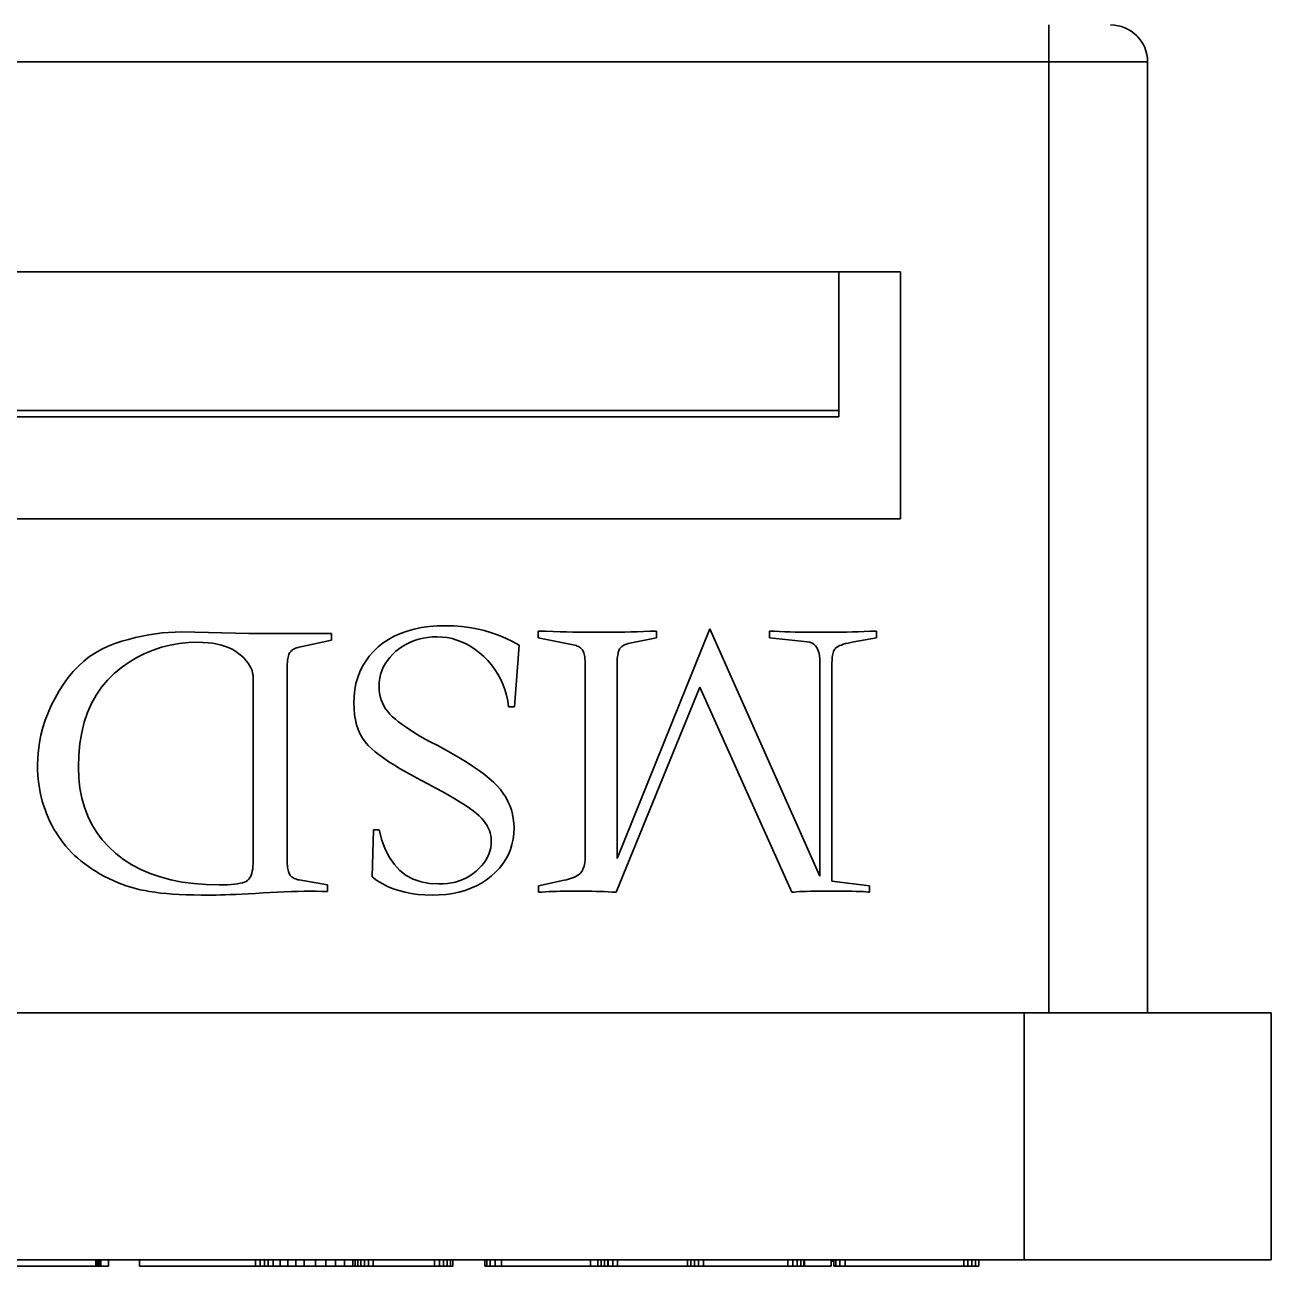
# Model space of a CAD drawing. Header units: millimetres. Extents: x -105 to 105, y -148 to 148.
# Drawn here: x 0.27 to 10.36, y 93.44 to 103.49 of the extents above; entities that cross this region are included whole.
import ezdxf

# ---------------------------------------------------------------- set-up
doc = ezdxf.new("R2010")
doc.units = ezdxf.units.MM
doc.layers.add('粗实线层', color=7, linetype='Continuous', lineweight=35)

msp = doc.modelspace()

# ---------------------------------------------------------------- linework, layer by layer
at = {"layer": '粗实线层', "color": 7, "lineweight": 35, "ltscale": 0.4225}
for p, q in [((8.557, 103.185), (8.557, 103.485)), ((8.557, 103.185), (-6.843, 103.185)), ((9.357, 103.185), (8.557, 103.185)), ((8.557, 95.485), (8.557, 103.185)), ((9.357, 95.485), (9.357, 103.185)), ((-5.643, 101.485), (7.357, 101.485)), ((6.857, 101.485), (6.857, 100.363)), ((7.357, 101.485), (7.357, 99.485)), ((6.857, 100.363), (-5.143, 100.363)), ((6.857, 100.311), (-5.143, 100.311)), ((6.857, 100.363), (6.857, 100.311)), ((7.357, 99.485), (-5.643, 99.485)), ((3.361, 98.577), (3.417, 98.593)), ((3.417, 98.593), (3.477, 98.605)), ((3.477, 98.605), (3.539, 98.614)), ((3.539, 98.614), (3.605, 98.619)), ((3.605, 98.619), (3.674, 98.62)), ((3.674, 98.62), (3.738, 98.619)), ((3.738, 98.619), (3.802, 98.614)), ((3.802, 98.614), (3.864, 98.606)), ((3.864, 98.606), (3.925, 98.595)), ((3.925, 98.595), (3.985, 98.581)), ((5.062, 96.736), (5.812, 98.594)), ((5.812, 98.594), (6.704, 96.592)), ((0.995, 98.476), (1.051, 98.494)), ((1.051, 98.494), (1.106, 98.51)), ((1.106, 98.51), (1.161, 98.524)), ((1.161, 98.524), (1.215, 98.536)), ((1.215, 98.536), (1.269, 98.547)), ((1.269, 98.547), (1.323, 98.555)), ((1.323, 98.555), (1.377, 98.562)), ((1.377, 98.562), (1.43, 98.566)), ((1.43, 98.566), (1.483, 98.569)), ((1.483, 98.569), (1.535, 98.57)), ((1.59, 98.484), (1.515, 98.476)), ((1.535, 98.57), (2.078, 98.557)), ((1.666, 98.486), (1.59, 98.484)), ((1.708, 98.485), (1.666, 98.486)), ((1.749, 98.483), (1.708, 98.485)), ((2.078, 98.557), (2.749, 98.557)), ((2.749, 98.503), (2.487, 98.446)), ((2.749, 98.557), (2.749, 98.503)), ((3.166, 98.481), (3.21, 98.51)), ((3.21, 98.51), (3.257, 98.536)), ((3.257, 98.536), (3.307, 98.558)), ((3.307, 98.558), (3.361, 98.577)), ((3.388, 98.488), (3.357, 98.472)), ((3.421, 98.501), (3.388, 98.488)), ((3.455, 98.511), (3.421, 98.501)), ((3.49, 98.519), (3.455, 98.511)), ((3.527, 98.525), (3.49, 98.519)), ((3.564, 98.529), (3.527, 98.525)), ((3.603, 98.53), (3.564, 98.529)), ((3.645, 98.528), (3.603, 98.53)), ((3.685, 98.524), (3.645, 98.528)), ((3.725, 98.516), (3.685, 98.524)), ((3.764, 98.504), (3.725, 98.516)), ((3.802, 98.49), (3.764, 98.504)), ((3.839, 98.473), (3.802, 98.49)), ((3.985, 98.581), (4.043, 98.564)), ((4.043, 98.564), (4.101, 98.543)), ((4.101, 98.543), (4.158, 98.52)), ((4.158, 98.52), (4.213, 98.493)), ((4.213, 98.493), (4.267, 98.463)), ((4.421, 98.523), (4.421, 98.577)), ((4.421, 98.577), (4.484, 98.575)), ((4.706, 98.466), (4.421, 98.523)), ((4.484, 98.575), (4.543, 98.573)), ((4.543, 98.573), (4.6, 98.572)), ((4.6, 98.572), (4.652, 98.57)), ((4.652, 98.57), (4.702, 98.569)), ((4.702, 98.569), (4.748, 98.568)), ((4.748, 98.568), (4.791, 98.568)), ((4.791, 98.568), (4.831, 98.567)), ((4.831, 98.567), (4.867, 98.567)), ((4.867, 98.567), (4.901, 98.567)), ((4.901, 98.567), (4.943, 98.567)), ((4.943, 98.567), (4.986, 98.567)), ((4.986, 98.567), (5.031, 98.568)), ((5.031, 98.568), (5.077, 98.568)), ((5.077, 98.568), (5.124, 98.569)), ((5.124, 98.569), (5.173, 98.57)), ((5.173, 98.57), (5.223, 98.572)), ((5.38, 98.523), (5.179, 98.483)), ((5.223, 98.572), (5.274, 98.573)), ((5.274, 98.573), (5.326, 98.575)), ((5.326, 98.575), (5.38, 98.577)), ((5.38, 98.577), (5.38, 98.523)), ((6.295, 98.523), (6.295, 98.577)), ((6.295, 98.577), (6.336, 98.575)), ((6.604, 98.49), (6.295, 98.523)), ((6.336, 98.575), (6.377, 98.573)), ((6.377, 98.573), (6.419, 98.572)), ((6.419, 98.572), (6.461, 98.57)), ((6.461, 98.57), (6.504, 98.569)), ((6.504, 98.569), (6.547, 98.568)), ((6.547, 98.568), (6.592, 98.568)), ((6.592, 98.568), (6.636, 98.567)), ((6.623, 98.486), (6.604, 98.49)), ((6.64, 98.48), (6.623, 98.486)), ((6.636, 98.567), (6.682, 98.567)), ((6.682, 98.567), (6.728, 98.567)), ((6.728, 98.567), (6.763, 98.567)), ((6.763, 98.567), (6.8, 98.567)), ((6.8, 98.567), (6.839, 98.568)), ((6.839, 98.568), (6.879, 98.568)), ((6.879, 98.568), (6.922, 98.569)), ((6.922, 98.569), (6.967, 98.57)), ((6.955, 98.485), (6.932, 98.48)), ((6.979, 98.49), (6.955, 98.485)), ((6.967, 98.57), (7.013, 98.572)), ((7.163, 98.523), (6.979, 98.49)), ((7.013, 98.572), (7.061, 98.573)), ((7.061, 98.573), (7.111, 98.575)), ((7.111, 98.575), (7.163, 98.577)), ((7.163, 98.577), (7.163, 98.523)), ((0.789, 98.37), (0.838, 98.402)), ((0.838, 98.402), (0.888, 98.431)), ((0.888, 98.431), (0.941, 98.456)), ((0.941, 98.456), (0.995, 98.476)), ((1.238, 98.395), (1.173, 98.362)), ((1.304, 98.423), (1.238, 98.395)), ((1.373, 98.446), (1.304, 98.423)), ((1.443, 98.464), (1.373, 98.446)), ((1.515, 98.476), (1.443, 98.464)), ((1.787, 98.478), (1.749, 98.483)), ((1.824, 98.472), (1.787, 98.478)), ((1.858, 98.463), (1.824, 98.472)), ((1.89, 98.453), (1.858, 98.463)), ((1.921, 98.441), (1.89, 98.453)), ((1.949, 98.427), (1.921, 98.441)), ((1.975, 98.412), (1.949, 98.427)), ((1.999, 98.394), (1.975, 98.412)), ((2.021, 98.376), (1.999, 98.394)), ((2.404, 98.387), (2.401, 98.377)), ((2.407, 98.395), (2.404, 98.387)), ((2.412, 98.403), (2.407, 98.395)), ((2.416, 98.409), (2.412, 98.403)), ((2.422, 98.415), (2.416, 98.409)), ((2.428, 98.421), (2.422, 98.415)), ((2.434, 98.426), (2.428, 98.421)), ((2.441, 98.43), (2.434, 98.426)), ((2.449, 98.434), (2.441, 98.43)), ((2.458, 98.438), (2.449, 98.434)), ((2.467, 98.441), (2.458, 98.438)), ((2.477, 98.444), (2.467, 98.441)), ((2.487, 98.446), (2.477, 98.444)), ((3.055, 98.374), (3.088, 98.412)), ((3.088, 98.412), (3.126, 98.448)), ((3.126, 98.448), (3.166, 98.481)), ((3.244, 98.389), (3.221, 98.364)), ((3.27, 98.413), (3.244, 98.389)), ((3.298, 98.435), (3.27, 98.413)), ((3.327, 98.455), (3.298, 98.435)), ((3.357, 98.472), (3.327, 98.455)), ((3.876, 98.452), (3.839, 98.473)), ((3.912, 98.428), (3.876, 98.452)), ((3.948, 98.401), (3.912, 98.428)), ((3.982, 98.371), (3.948, 98.401)), ((4.267, 98.463), (4.23, 97.963)), ((4.718, 98.463), (4.706, 98.466)), ((4.729, 98.46), (4.718, 98.463)), ((4.739, 98.456), (4.729, 98.46)), ((4.748, 98.452), (4.739, 98.456)), ((4.756, 98.447), (4.748, 98.452)), ((4.764, 98.442), (4.756, 98.447)), ((4.77, 98.437), (4.764, 98.442)), ((4.776, 98.431), (4.77, 98.437)), ((4.781, 98.424), (4.776, 98.431)), ((4.785, 98.418), (4.781, 98.424)), ((4.788, 98.41), (4.785, 98.418)), ((4.792, 98.401), (4.788, 98.41)), ((4.794, 98.39), (4.792, 98.401)), ((4.797, 98.378), (4.794, 98.39)), ((5.067, 98.383), (5.065, 98.37)), ((5.069, 98.396), (5.067, 98.383)), ((5.071, 98.407), (5.069, 98.396)), ((5.074, 98.417), (5.071, 98.407)), ((5.078, 98.425), (5.074, 98.417)), ((5.082, 98.433), (5.078, 98.425)), ((5.086, 98.439), (5.082, 98.433)), ((5.092, 98.445), (5.086, 98.439)), ((5.099, 98.451), (5.092, 98.445)), ((5.107, 98.457), (5.099, 98.451)), ((5.116, 98.462), (5.107, 98.457)), ((5.126, 98.467), (5.116, 98.462)), ((5.138, 98.471), (5.126, 98.467)), ((5.15, 98.476), (5.138, 98.471)), ((5.164, 98.479), (5.15, 98.476)), ((5.179, 98.483), (5.164, 98.479)), ((6.655, 98.47), (6.64, 98.48)), ((6.668, 98.458), (6.655, 98.47)), ((6.679, 98.443), (6.668, 98.458)), ((6.688, 98.425), (6.679, 98.443)), ((6.695, 98.403), (6.688, 98.425)), ((6.7, 98.379), (6.695, 98.403)), ((6.808, 98.39), (6.805, 98.379)), ((6.81, 98.401), (6.808, 98.39)), ((6.814, 98.411), (6.81, 98.401)), ((6.817, 98.42), (6.814, 98.411)), ((6.822, 98.428), (6.817, 98.42)), ((6.826, 98.434), (6.822, 98.428)), ((6.833, 98.441), (6.826, 98.434)), ((6.841, 98.447), (6.833, 98.441)), ((6.851, 98.453), (6.841, 98.447)), ((6.863, 98.459), (6.851, 98.453)), ((6.877, 98.464), (6.863, 98.459)), ((6.893, 98.47), (6.877, 98.464)), ((6.912, 98.475), (6.893, 98.47)), ((6.932, 98.48), (6.912, 98.475)), ((0.657, 98.249), (0.699, 98.293)), ((0.699, 98.293), (0.743, 98.333)), ((0.743, 98.333), (0.789, 98.37)), ((1.11, 98.324), (1.049, 98.281)), ((1.173, 98.362), (1.11, 98.324)), ((2.041, 98.357), (2.021, 98.376)), ((2.058, 98.337), (2.041, 98.357)), ((2.073, 98.318), (2.058, 98.337)), ((2.086, 98.298), (2.073, 98.318)), ((2.096, 98.278), (2.086, 98.298)), ((2.391, 98.31), (2.39, 98.293)), ((2.39, 98.293), (2.39, 98.275)), ((2.392, 98.326), (2.391, 98.31)), ((2.393, 98.341), (2.392, 98.326)), ((2.395, 98.354), (2.393, 98.341)), ((2.398, 98.366), (2.395, 98.354)), ((2.401, 98.377), (2.398, 98.366)), ((2.979, 98.248), (3, 98.292)), ((3, 98.292), (3.026, 98.334)), ((3.026, 98.334), (3.055, 98.374)), ((3.168, 98.284), (3.156, 98.255)), ((3.183, 98.311), (3.168, 98.284)), ((3.201, 98.338), (3.183, 98.311)), ((3.221, 98.364), (3.201, 98.338)), ((4.015, 98.338), (3.982, 98.371)), ((4.045, 98.303), (4.015, 98.338)), ((4.072, 98.267), (4.045, 98.303)), ((4.799, 98.365), (4.797, 98.378)), ((4.8, 98.351), (4.799, 98.365)), ((4.802, 98.335), (4.8, 98.351)), ((4.803, 98.317), (4.802, 98.335)), ((4.803, 98.299), (4.803, 98.317)), ((4.803, 98.278), (4.803, 98.299)), ((5.063, 98.355), (5.062, 98.338)), ((5.062, 98.338), (5.062, 98.321)), ((5.062, 98.321), (5.062, 98.302)), ((5.062, 98.302), (5.062, 96.736)), ((5.065, 98.37), (5.063, 98.355)), ((6.703, 98.352), (6.7, 98.379)), ((6.704, 98.322), (6.703, 98.352)), ((6.704, 96.592), (6.704, 98.322)), ((6.802, 98.338), (6.801, 98.322)), ((6.801, 98.322), (6.801, 96.552)), ((6.804, 98.366), (6.802, 98.352)), ((6.802, 98.352), (6.802, 98.338)), ((6.805, 98.379), (6.804, 98.366)), ((0.579, 98.148), (0.617, 98.201)), ((0.617, 98.201), (0.657, 98.249)), ((0.99, 98.233), (0.935, 98.18)), ((1.049, 98.281), (0.99, 98.233)), ((2.105, 98.258), (2.096, 98.278)), ((2.11, 98.237), (2.105, 98.258)), ((2.114, 98.216), (2.11, 98.237)), ((2.115, 98.195), (2.114, 98.216)), ((2.115, 96.72), (2.115, 98.195)), ((2.39, 98.275), (2.39, 96.72)), ((2.947, 98.153), (2.961, 98.201)), ((2.961, 98.201), (2.979, 98.248)), ((3.139, 98.195), (3.135, 98.163)), ((3.146, 98.225), (3.139, 98.195)), ((3.156, 98.255), (3.146, 98.225)), ((4.096, 98.229), (4.072, 98.267)), ((4.118, 98.189), (4.096, 98.229)), ((4.137, 98.148), (4.118, 98.189)), ((4.803, 96.757), (4.803, 98.278)), ((0.51, 98.034), (0.543, 98.092)), ((0.543, 98.092), (0.579, 98.148)), ((0.886, 98.122), (0.842, 98.059)), ((0.935, 98.18), (0.886, 98.122)), ((2.932, 98.049), (2.937, 98.102)), ((2.937, 98.102), (2.947, 98.153)), ((3.135, 98.163), (3.134, 98.131)), ((3.134, 98.131), (3.135, 98.102)), ((3.135, 98.102), (3.138, 98.074)), ((4.152, 98.104), (4.137, 98.148)), ((4.166, 98.059), (4.152, 98.104)), ((5.732, 98.124), (5.055, 96.462)), ((6.476, 96.462), (5.732, 98.124)), ((0.48, 97.975), (0.51, 98.034)), ((0.805, 97.99), (0.773, 97.917)), ((0.842, 98.059), (0.805, 97.99)), ((2.93, 97.994), (2.932, 98.049)), ((2.931, 97.946), (2.93, 97.994)), ((3.138, 98.074), (3.144, 98.047)), ((3.144, 98.047), (3.151, 98.02)), ((3.151, 98.02), (3.161, 97.995)), ((3.161, 97.995), (3.173, 97.971)), ((4.176, 98.012), (4.166, 98.059)), ((4.183, 97.963), (4.176, 98.012)), ((0.431, 97.856), (0.454, 97.916)), ((0.454, 97.916), (0.48, 97.975)), ((0.773, 97.917), (0.747, 97.838)), ((2.935, 97.9), (2.931, 97.946)), ((2.942, 97.858), (2.935, 97.9)), ((3.173, 97.971), (3.187, 97.947)), ((3.187, 97.947), (3.204, 97.925)), ((3.204, 97.925), (3.222, 97.904)), ((3.222, 97.904), (3.243, 97.883)), ((3.243, 97.883), (3.266, 97.863)), ((4.23, 97.963), (4.183, 97.963)), ((0.396, 97.735), (0.412, 97.796)), ((0.412, 97.796), (0.431, 97.856)), ((0.747, 97.838), (0.726, 97.755)), ((2.952, 97.817), (2.942, 97.858)), ((2.965, 97.779), (2.952, 97.817)), ((2.981, 97.743), (2.965, 97.779)), ((3.266, 97.863), (3.292, 97.841)), ((3.292, 97.841), (3.321, 97.82)), ((3.321, 97.82), (3.353, 97.798)), ((3.353, 97.798), (3.388, 97.775)), ((0.384, 97.674), (0.396, 97.735)), ((0.726, 97.755), (0.712, 97.666)), ((2.999, 97.71), (2.981, 97.743)), ((3.021, 97.679), (2.999, 97.71)), ((3.045, 97.651), (3.021, 97.679)), ((3.388, 97.775), (3.425, 97.751)), ((3.425, 97.751), (3.465, 97.727)), ((3.465, 97.727), (3.508, 97.703)), ((3.508, 97.703), (3.554, 97.677)), ((3.554, 97.677), (3.603, 97.652)), ((0.37, 97.55), (0.375, 97.612)), ((0.375, 97.612), (0.384, 97.674)), ((0.712, 97.666), (0.703, 97.573)), ((3.072, 97.625), (3.045, 97.651)), ((3.102, 97.6), (3.072, 97.625)), ((3.136, 97.574), (3.102, 97.6)), ((3.603, 97.652), (3.671, 97.616)), ((3.671, 97.616), (3.734, 97.581)), ((3.734, 97.581), (3.794, 97.546)), ((0.368, 97.487), (0.37, 97.55)), ((0.369, 97.45), (0.368, 97.487)), ((0.703, 97.573), (0.7, 97.474)), ((3.173, 97.547), (3.136, 97.574)), ((3.214, 97.519), (3.173, 97.547)), ((3.258, 97.491), (3.214, 97.519)), ((3.306, 97.461), (3.258, 97.491)), ((3.794, 97.546), (3.848, 97.512)), ((3.848, 97.512), (3.899, 97.479)), ((3.899, 97.479), (3.946, 97.446)), ((0.371, 97.413), (0.369, 97.45)), ((0.374, 97.377), (0.371, 97.413)), ((0.378, 97.34), (0.374, 97.377)), ((0.7, 97.474), (0.703, 97.387)), ((0.703, 97.387), (0.712, 97.304)), ((3.358, 97.431), (3.306, 97.461)), ((3.413, 97.401), (3.358, 97.431)), ((3.471, 97.369), (3.413, 97.401)), ((3.946, 97.446), (3.988, 97.415)), ((3.988, 97.415), (4.026, 97.383)), ((4.026, 97.383), (4.06, 97.353)), ((0.384, 97.305), (0.378, 97.34)), ((0.39, 97.269), (0.384, 97.305)), ((0.712, 97.304), (0.727, 97.225)), ((3.533, 97.337), (3.471, 97.369)), ((3.593, 97.305), (3.533, 97.337)), ((3.649, 97.275), (3.593, 97.305)), ((3.701, 97.246), (3.649, 97.275)), ((4.06, 97.353), (4.089, 97.323)), ((4.089, 97.323), (4.116, 97.293)), ((4.116, 97.293), (4.139, 97.262)), ((0.398, 97.234), (0.39, 97.269)), ((0.407, 97.2), (0.398, 97.234)), ((0.417, 97.166), (0.407, 97.2)), ((0.727, 97.225), (0.749, 97.15)), ((3.748, 97.219), (3.701, 97.246)), ((3.791, 97.192), (3.748, 97.219)), ((3.83, 97.168), (3.791, 97.192)), ((4.139, 97.262), (4.159, 97.231)), ((4.159, 97.231), (4.177, 97.198)), ((4.177, 97.198), (4.192, 97.165)), ((0.429, 97.132), (0.417, 97.166)), ((0.441, 97.099), (0.429, 97.132)), ((0.455, 97.067), (0.441, 97.099)), ((0.749, 97.15), (0.776, 97.078)), ((0.776, 97.078), (0.809, 97.011)), ((3.865, 97.144), (3.83, 97.168)), ((3.896, 97.122), (3.865, 97.144)), ((3.922, 97.101), (3.896, 97.122)), ((3.944, 97.082), (3.922, 97.101)), ((3.962, 97.063), (3.944, 97.082)), ((4.192, 97.165), (4.205, 97.13)), ((4.205, 97.13), (4.214, 97.095)), ((4.214, 97.095), (4.221, 97.059)), ((0.469, 97.035), (0.455, 97.067)), ((0.485, 97.004), (0.469, 97.035)), ((0.501, 96.974), (0.485, 97.004)), ((0.519, 96.945), (0.501, 96.974)), ((0.809, 97.011), (0.848, 96.946)), ((3.979, 97.044), (3.962, 97.063)), ((3.994, 97.024), (3.979, 97.044)), ((4.007, 97.004), (3.994, 97.024)), ((4.018, 96.984), (4.007, 97.004)), ((4.027, 96.963), (4.018, 96.984)), ((4.221, 97.059), (4.225, 97.022)), ((4.225, 97.022), (4.227, 96.985)), ((4.227, 96.985), (4.225, 96.938)), ((0.537, 96.916), (0.519, 96.945)), ((0.556, 96.889), (0.537, 96.916)), ((0.577, 96.862), (0.556, 96.889)), ((0.848, 96.946), (0.893, 96.886)), ((0.893, 96.886), (0.945, 96.83)), ((3.077, 96.586), (3.09, 96.968)), ((3.09, 96.968), (3.134, 96.968)), ((3.134, 96.968), (3.156, 96.884)), ((3.156, 96.884), (3.184, 96.81)), ((4.034, 96.942), (4.027, 96.963)), ((4.039, 96.921), (4.034, 96.942)), ((4.041, 96.899), (4.039, 96.921)), ((4.042, 96.877), (4.041, 96.899)), ((4.041, 96.849), (4.042, 96.877)), ((4.219, 96.893), (4.21, 96.849)), ((4.225, 96.938), (4.219, 96.893)), ((0.598, 96.835), (0.577, 96.862)), ((0.62, 96.81), (0.598, 96.835)), ((0.644, 96.785), (0.62, 96.81)), ((0.669, 96.761), (0.644, 96.785)), ((0.945, 96.83), (1.002, 96.777)), ((1.002, 96.777), (1.065, 96.728)), ((3.184, 96.81), (3.218, 96.744)), ((4.012, 96.746), (4.023, 96.771)), ((4.023, 96.771), (4.031, 96.796)), ((4.031, 96.796), (4.038, 96.822)), ((4.038, 96.822), (4.041, 96.849)), ((4.197, 96.808), (4.181, 96.767)), ((4.21, 96.849), (4.197, 96.808)), ((0.695, 96.737), (0.669, 96.761)), ((0.722, 96.714), (0.695, 96.737)), ((0.751, 96.692), (0.722, 96.714)), ((0.78, 96.67), (0.751, 96.692)), ((0.811, 96.649), (0.78, 96.67)), ((1.065, 96.728), (1.132, 96.685)), ((1.132, 96.685), (1.204, 96.647)), ((2.111, 96.652), (2.113, 96.672)), ((2.113, 96.672), (2.115, 96.695)), ((2.115, 96.695), (2.115, 96.72)), ((2.39, 96.72), (2.39, 96.704)), ((2.39, 96.704), (2.391, 96.689)), ((2.391, 96.689), (2.392, 96.676)), ((2.392, 96.676), (2.393, 96.663)), ((3.218, 96.744), (3.258, 96.687)), ((3.258, 96.687), (3.303, 96.638)), ((3.943, 96.654), (3.964, 96.676)), ((3.964, 96.676), (3.983, 96.698)), ((3.983, 96.698), (3.998, 96.722)), ((3.998, 96.722), (4.012, 96.746)), ((4.137, 96.692), (4.109, 96.657)), ((4.16, 96.729), (4.137, 96.692)), ((4.181, 96.767), (4.16, 96.729)), ((4.79, 96.66), (4.794, 96.674)), ((4.794, 96.674), (4.798, 96.688)), ((4.798, 96.688), (4.8, 96.703)), ((4.8, 96.703), (4.802, 96.72)), ((4.802, 96.72), (4.803, 96.738)), ((4.803, 96.738), (4.803, 96.757)), ((0.843, 96.629), (0.811, 96.649)), ((0.876, 96.609), (0.843, 96.629)), ((0.91, 96.59), (0.876, 96.609)), ((0.945, 96.573), (0.91, 96.59)), ((0.98, 96.556), (0.945, 96.573)), ((1.204, 96.647), (1.281, 96.614)), ((1.281, 96.614), (1.362, 96.586)), ((1.362, 96.586), (1.449, 96.563)), ((2.077, 96.565), (2.085, 96.575)), ((2.085, 96.575), (2.092, 96.587)), ((2.092, 96.587), (2.098, 96.6)), ((2.098, 96.6), (2.103, 96.615)), ((2.103, 96.615), (2.107, 96.633)), ((2.107, 96.633), (2.111, 96.652)), ((2.393, 96.663), (2.395, 96.651)), ((2.395, 96.651), (2.397, 96.64)), ((2.397, 96.64), (2.4, 96.63)), ((2.4, 96.63), (2.403, 96.621)), ((2.403, 96.621), (2.406, 96.613)), ((2.406, 96.613), (2.41, 96.606)), ((2.41, 96.606), (2.414, 96.599)), ((2.414, 96.599), (2.419, 96.593)), ((2.419, 96.593), (2.425, 96.588)), ((2.425, 96.588), (2.432, 96.583)), ((2.432, 96.583), (2.439, 96.578)), ((2.439, 96.578), (2.447, 96.574)), ((2.447, 96.574), (2.456, 96.57)), ((2.456, 96.57), (2.466, 96.567)), ((2.466, 96.567), (2.476, 96.564)), ((3.116, 96.558), (3.077, 96.586)), ((3.303, 96.638), (3.354, 96.599)), ((3.354, 96.599), (3.411, 96.568)), ((3.411, 96.568), (3.474, 96.546)), ((3.813, 96.566), (3.841, 96.58)), ((3.841, 96.58), (3.869, 96.595)), ((3.869, 96.595), (3.895, 96.613)), ((3.895, 96.613), (3.92, 96.633)), ((3.92, 96.633), (3.943, 96.654)), ((4.042, 96.592), (4.004, 96.563)), ((4.078, 96.624), (4.042, 96.592)), ((4.109, 96.657), (4.078, 96.624)), ((4.651, 96.563), (4.669, 96.568)), ((4.669, 96.568), (4.685, 96.573)), ((4.685, 96.573), (4.701, 96.578)), ((4.701, 96.578), (4.715, 96.584)), ((4.715, 96.584), (4.727, 96.59)), ((4.727, 96.59), (4.739, 96.597)), ((4.739, 96.597), (4.749, 96.604)), ((4.749, 96.604), (4.759, 96.611)), ((4.759, 96.611), (4.767, 96.619)), ((4.767, 96.619), (4.774, 96.628)), ((4.774, 96.628), (4.78, 96.638)), ((4.78, 96.638), (4.785, 96.648)), ((4.785, 96.648), (4.79, 96.66)), ((1.015, 96.541), (0.98, 96.556)), ((1.051, 96.527), (1.015, 96.541)), ((1.087, 96.514), (1.051, 96.527)), ((1.124, 96.503), (1.087, 96.514)), ((1.161, 96.492), (1.124, 96.503)), ((1.199, 96.483), (1.161, 96.492)), ((1.237, 96.475), (1.199, 96.483)), ((1.276, 96.468), (1.237, 96.475)), ((1.319, 96.462), (1.276, 96.468)), ((1.449, 96.563), (1.539, 96.545)), ((1.539, 96.545), (1.635, 96.532)), ((1.635, 96.532), (1.735, 96.524)), ((1.735, 96.524), (1.84, 96.522)), ((1.84, 96.522), (1.875, 96.522)), ((1.875, 96.522), (1.907, 96.523)), ((1.907, 96.523), (1.937, 96.525)), ((1.937, 96.525), (1.963, 96.528)), ((1.963, 96.528), (1.988, 96.531)), ((1.988, 96.531), (2.009, 96.535)), ((2.009, 96.535), (2.028, 96.539)), ((2.028, 96.539), (2.044, 96.544)), ((2.044, 96.544), (2.057, 96.55)), ((2.057, 96.55), (2.068, 96.557)), ((2.068, 96.557), (2.077, 96.565)), ((2.369, 96.465), (2.312, 96.463)), ((2.424, 96.467), (2.369, 96.465)), ((2.477, 96.469), (2.424, 96.467)), ((2.476, 96.564), (2.487, 96.562)), ((2.528, 96.47), (2.477, 96.469)), ((2.487, 96.562), (2.715, 96.522)), ((2.578, 96.47), (2.528, 96.47)), ((2.625, 96.47), (2.578, 96.47)), ((2.671, 96.469), (2.625, 96.47)), ((2.715, 96.468), (2.671, 96.469)), ((2.715, 96.522), (2.715, 96.468)), ((3.158, 96.533), (3.116, 96.558)), ((3.201, 96.51), (3.158, 96.533)), ((3.247, 96.491), (3.201, 96.51)), ((3.294, 96.475), (3.247, 96.491)), ((3.344, 96.462), (3.294, 96.475)), ((3.474, 96.546), (3.543, 96.533)), ((3.543, 96.533), (3.617, 96.529)), ((3.617, 96.529), (3.652, 96.53)), ((3.652, 96.53), (3.687, 96.533)), ((3.687, 96.533), (3.72, 96.538)), ((3.72, 96.538), (3.752, 96.545)), ((3.752, 96.545), (3.783, 96.555)), ((3.83, 96.477), (3.781, 96.463)), ((3.783, 96.555), (3.813, 96.566)), ((3.877, 96.494), (3.83, 96.477)), ((3.922, 96.514), (3.877, 96.494)), ((3.964, 96.537), (3.922, 96.514)), ((4.004, 96.563), (3.964, 96.537)), ((4.425, 96.515), (4.632, 96.559)), ((4.425, 96.462), (4.425, 96.515)), ((4.511, 96.467), (4.482, 96.465)), ((4.54, 96.468), (4.511, 96.467)), ((4.57, 96.469), (4.54, 96.468)), ((4.601, 96.47), (4.57, 96.469)), ((4.632, 96.471), (4.601, 96.47)), ((4.632, 96.559), (4.651, 96.563)), ((4.663, 96.471), (4.632, 96.471)), ((4.694, 96.472), (4.663, 96.471)), ((4.726, 96.472), (4.694, 96.472)), ((4.759, 96.472), (4.726, 96.472)), ((4.792, 96.471), (4.759, 96.472)), ((4.825, 96.471), (4.792, 96.471)), ((4.858, 96.47), (4.825, 96.471)), ((4.891, 96.469), (4.858, 96.47)), ((4.923, 96.468), (4.891, 96.469)), ((4.956, 96.467), (4.923, 96.468)), ((4.989, 96.465), (4.956, 96.467)), ((6.539, 96.467), (6.515, 96.465)), ((6.566, 96.468), (6.539, 96.467)), ((6.595, 96.469), (6.566, 96.468)), ((6.627, 96.47), (6.595, 96.469)), ((6.662, 96.471), (6.627, 96.47)), ((6.7, 96.471), (6.662, 96.471)), ((6.741, 96.472), (6.7, 96.471)), ((6.785, 96.472), (6.741, 96.472)), ((6.835, 96.472), (6.785, 96.472)), ((6.801, 96.552), (7.106, 96.515)), ((6.882, 96.471), (6.835, 96.472)), ((6.925, 96.471), (6.882, 96.471)), ((6.963, 96.47), (6.925, 96.471)), ((6.997, 96.469), (6.963, 96.47)), ((7.028, 96.468), (6.997, 96.469)), ((7.053, 96.467), (7.028, 96.468)), ((7.075, 96.465), (7.053, 96.467)), ((7.106, 96.515), (7.106, 96.462)), ((1.364, 96.456), (1.319, 96.462)), ((1.412, 96.451), (1.364, 96.456)), ((1.462, 96.447), (1.412, 96.451)), ((1.515, 96.444), (1.462, 96.447)), ((1.572, 96.441), (1.515, 96.444)), ((1.63, 96.44), (1.572, 96.441)), ((1.692, 96.439), (1.63, 96.44)), ((1.756, 96.438), (1.692, 96.439)), ((1.784, 96.438), (1.756, 96.438)), ((1.814, 96.439), (1.784, 96.438)), ((1.849, 96.44), (1.814, 96.439)), ((1.887, 96.441), (1.849, 96.44)), ((1.929, 96.443), (1.887, 96.441)), ((1.974, 96.445), (1.929, 96.443)), ((2.023, 96.447), (1.974, 96.445)), ((2.076, 96.45), (2.023, 96.447)), ((2.132, 96.453), (2.076, 96.45)), ((2.192, 96.457), (2.132, 96.453)), ((2.253, 96.46), (2.192, 96.457)), ((2.312, 96.463), (2.253, 96.46)), ((3.395, 96.451), (3.344, 96.462)), ((3.449, 96.444), (3.395, 96.451)), ((3.505, 96.44), (3.449, 96.444)), ((3.563, 96.438), (3.505, 96.44)), ((3.621, 96.44), (3.563, 96.438)), ((3.677, 96.444), (3.621, 96.44)), ((3.73, 96.452), (3.677, 96.444)), ((3.781, 96.463), (3.73, 96.452)), ((4.453, 96.464), (4.425, 96.462)), ((4.482, 96.465), (4.453, 96.464)), ((5.022, 96.464), (4.989, 96.465)), ((5.055, 96.462), (5.022, 96.464)), ((6.494, 96.464), (6.476, 96.462)), ((6.515, 96.465), (6.494, 96.464)), ((7.093, 96.464), (7.075, 96.465)), ((7.106, 96.462), (7.093, 96.464)), ((8.357, 95.485), (-6.643, 95.485)), ((8.357, 93.485), (8.357, 95.485)), ((10.357, 95.485), (8.357, 95.485)), ((10.357, 93.485), (10.357, 95.485)), ((8.357, 93.485), (-6.643, 93.485)), ((0.84, 93.485), (0.84, 93.435)), ((0.85, 93.485), (0.85, 93.435)), ((0.86, 93.485), (0.86, 93.435)), ((0.869, 93.485), (0.869, 93.435)), ((0.876, 93.485), (0.876, 93.435)), ((0.882, 93.485), (0.882, 93.435)), ((0.944, 93.485), (0.944, 93.435)), ((1.195, 93.485), (1.195, 93.435)), ((2.132, 93.485), (2.132, 93.435)), ((2.172, 93.485), (2.172, 93.435)), ((2.207, 93.485), (2.207, 93.435)), ((2.237, 93.485), (2.237, 93.435)), ((2.277, 93.485), (2.277, 93.435)), ((2.334, 93.485), (2.334, 93.435)), ((2.394, 93.485), (2.394, 93.435)), ((2.459, 93.485), (2.459, 93.435)), ((2.527, 93.485), (2.527, 93.435)), ((2.618, 93.485), (2.618, 93.435)), ((2.703, 93.485), (2.703, 93.435)), ((2.782, 93.485), (2.782, 93.435)), ((2.855, 93.485), (2.855, 93.435)), ((2.921, 93.485), (2.921, 93.435)), ((2.94, 93.485), (2.94, 93.435)), ((2.961, 93.485), (2.961, 93.435)), ((2.986, 93.485), (2.986, 93.435)), ((3.015, 93.485), (3.015, 93.435)), ((3.048, 93.485), (3.048, 93.435)), ((3.085, 93.485), (3.085, 93.435)), ((3.584, 93.485), (3.584, 93.435)), ((3.622, 93.485), (3.622, 93.435)), ((3.656, 93.485), (3.656, 93.435)), ((3.685, 93.485), (3.685, 93.435)), ((3.711, 93.485), (3.711, 93.435)), ((3.732, 93.485), (3.732, 93.435)), ((3.991, 93.485), (3.991, 93.435)), ((4.006, 93.485), (4.006, 93.435)), ((4.033, 93.485), (4.033, 93.435)), ((4.073, 93.485), (4.073, 93.435)), ((4.125, 93.485), (4.125, 93.435)), ((4.845, 93.485), (4.845, 93.435)), ((4.904, 93.485), (4.904, 93.435)), ((4.932, 93.485), (4.932, 93.435)), ((4.96, 93.485), (4.96, 93.435)), ((4.987, 93.485), (4.987, 93.435)), ((4.989, 93.485), (4.989, 93.435)), ((5.027, 93.485), (5.027, 93.435)), ((5.064, 93.485), (5.064, 93.435)), ((5.632, 93.485), (5.632, 93.435)), ((5.657, 93.485), (5.657, 93.435)), ((5.687, 93.485), (5.687, 93.435)), ((5.721, 93.485), (5.721, 93.435)), ((5.761, 93.485), (5.761, 93.435)), ((6.445, 93.485), (6.445, 93.435)), ((6.485, 93.485), (6.485, 93.435)), ((6.52, 93.485), (6.52, 93.435)), ((6.549, 93.485), (6.549, 93.435)), ((6.574, 93.485), (6.574, 93.435)), ((6.578, 93.485), (6.578, 93.435)), ((6.792, 93.475), (6.806, 93.475)), ((6.794, 93.485), (6.794, 93.435)), ((6.806, 93.485), (6.806, 93.475)), ((6.806, 93.475), (6.818, 93.475)), ((6.817, 93.485), (6.817, 93.435)), ((6.833, 93.485), (6.833, 93.435)), ((6.864, 93.485), (6.864, 93.435)), ((6.908, 93.485), (6.908, 93.435)), ((7.868, 93.485), (7.868, 93.435)), ((7.902, 93.485), (7.902, 93.435)), ((7.934, 93.485), (7.934, 93.435)), ((7.963, 93.485), (7.963, 93.435)), ((7.991, 93.485), (7.991, 93.435)), ((10.357, 93.485), (8.357, 93.485)), ((-0.539, 93.435), (0.84, 93.435)), ((0.839, 93.435), (0.85, 93.435)), ((0.85, 93.435), (0.86, 93.435)), ((0.86, 93.435), (0.869, 93.435)), ((0.869, 93.435), (0.876, 93.435)), ((0.876, 93.435), (0.882, 93.435)), ((0.882, 93.435), (0.944, 93.435)), ((1.195, 93.435), (1.246, 93.435)), ((1.246, 93.435), (1.297, 93.435)), ((1.297, 93.435), (1.349, 93.435)), ((1.349, 93.435), (1.401, 93.435)), ((1.401, 93.435), (1.453, 93.435)), ((1.453, 93.435), (1.505, 93.435)), ((1.505, 93.435), (1.557, 93.435)), ((1.557, 93.435), (1.61, 93.435)), ((1.61, 93.435), (1.663, 93.435)), ((1.663, 93.435), (1.716, 93.435)), ((1.716, 93.435), (1.79, 93.435)), ((1.79, 93.435), (1.859, 93.435)), ((1.859, 93.435), (1.924, 93.435)), ((1.924, 93.435), (1.983, 93.435)), ((1.983, 93.435), (2.038, 93.435)), ((2.038, 93.435), (2.087, 93.435)), ((2.087, 93.435), (2.132, 93.435)), ((2.132, 93.435), (2.172, 93.435)), ((2.172, 93.435), (2.207, 93.435)), ((2.207, 93.435), (2.237, 93.435)), ((2.237, 93.435), (2.277, 93.435)), ((2.277, 93.435), (2.334, 93.435)), ((2.334, 93.435), (2.394, 93.435)), ((2.394, 93.435), (2.459, 93.435)), ((2.459, 93.435), (2.527, 93.435)), ((2.527, 93.435), (2.618, 93.435)), ((2.618, 93.435), (2.703, 93.435)), ((2.703, 93.435), (2.782, 93.435)), ((2.782, 93.435), (2.855, 93.435)), ((2.855, 93.435), (2.921, 93.435)), ((2.921, 93.435), (2.94, 93.435)), ((2.94, 93.435), (2.961, 93.435)), ((2.961, 93.435), (2.986, 93.435)), ((2.986, 93.435), (3.015, 93.435)), ((3.015, 93.435), (3.048, 93.435)), ((3.048, 93.435), (3.085, 93.435)), ((3.085, 93.435), (3.127, 93.435)), ((3.127, 93.435), (3.172, 93.435)), ((3.172, 93.435), (3.222, 93.435)), ((3.222, 93.435), (3.276, 93.435)), ((3.276, 93.435), (3.334, 93.435)), ((3.334, 93.435), (3.392, 93.435)), ((3.392, 93.435), (3.447, 93.435)), ((3.447, 93.435), (3.497, 93.435)), ((3.497, 93.435), (3.542, 93.435)), ((3.542, 93.435), (3.584, 93.435)), ((3.584, 93.435), (3.622, 93.435)), ((3.622, 93.435), (3.656, 93.435)), ((3.656, 93.435), (3.685, 93.435)), ((3.685, 93.435), (3.711, 93.435)), ((3.711, 93.435), (3.732, 93.435)), ((3.991, 93.435), (4.006, 93.435)), ((4.006, 93.435), (4.033, 93.435)), ((4.033, 93.435), (4.073, 93.435)), ((4.073, 93.435), (4.125, 93.435)), ((4.125, 93.435), (4.189, 93.435)), ((4.189, 93.435), (4.265, 93.435)), ((4.265, 93.435), (4.353, 93.435)), ((4.353, 93.435), (4.453, 93.435)), ((4.453, 93.435), (4.565, 93.435)), ((4.565, 93.435), (4.69, 93.435)), ((4.69, 93.435), (4.722, 93.435)), ((4.722, 93.435), (4.753, 93.435)), ((4.753, 93.435), (4.785, 93.435)), ((4.785, 93.435), (4.815, 93.435)), ((4.815, 93.435), (4.845, 93.435)), ((4.845, 93.435), (4.875, 93.435)), ((4.875, 93.435), (4.904, 93.435)), ((4.904, 93.435), (4.932, 93.435)), ((4.932, 93.435), (4.96, 93.435)), ((4.96, 93.435), (4.987, 93.435)), ((4.989, 93.435), (5.027, 93.435)), ((5.027, 93.435), (5.064, 93.435)), ((5.064, 93.435), (5.632, 93.435)), ((5.632, 93.435), (5.657, 93.435)), ((5.657, 93.435), (5.687, 93.435)), ((5.687, 93.435), (5.721, 93.435)), ((5.721, 93.435), (5.761, 93.435)), ((5.761, 93.435), (5.806, 93.435)), ((5.806, 93.435), (5.855, 93.435)), ((5.855, 93.435), (5.91, 93.435)), ((5.91, 93.435), (5.969, 93.435)), ((5.969, 93.435), (6.034, 93.435)), ((6.034, 93.435), (6.103, 93.435)), ((6.103, 93.435), (6.172, 93.435)), ((6.172, 93.435), (6.237, 93.435)), ((6.237, 93.435), (6.296, 93.435)), ((6.296, 93.435), (6.351, 93.435)), ((6.351, 93.435), (6.4, 93.435)), ((6.4, 93.435), (6.445, 93.435)), ((6.445, 93.435), (6.485, 93.435)), ((6.485, 93.435), (6.52, 93.435)), ((6.52, 93.435), (6.549, 93.435)), ((6.549, 93.435), (6.574, 93.435)), ((6.578, 93.435), (6.593, 93.435)), ((6.593, 93.435), (6.794, 93.435)), ((6.817, 93.435), (6.833, 93.435)), ((6.833, 93.435), (6.864, 93.435)), ((6.864, 93.435), (6.908, 93.435)), ((6.908, 93.435), (6.968, 93.435)), ((6.968, 93.435), (7.041, 93.435)), ((7.041, 93.435), (7.13, 93.435)), ((7.13, 93.435), (7.233, 93.435)), ((7.233, 93.435), (7.35, 93.435)), ((7.35, 93.435), (7.482, 93.435)), ((7.482, 93.435), (7.628, 93.435)), ((7.628, 93.435), (7.673, 93.435)), ((7.673, 93.435), (7.716, 93.435)), ((7.716, 93.435), (7.757, 93.435)), ((7.757, 93.435), (7.796, 93.435)), ((7.796, 93.435), (7.833, 93.435)), ((7.833, 93.435), (7.868, 93.435)), ((7.868, 93.435), (7.902, 93.435)), ((7.902, 93.435), (7.934, 93.435)), ((7.934, 93.435), (7.963, 93.435)), ((7.963, 93.435), (7.991, 93.435))]:
    msp.add_line(p, q, dxfattribs=at)
msp.add_arc((9.057, 103.185), 0.3, 360, 90, dxfattribs=at)

doc.saveas('drawing.dxf')
